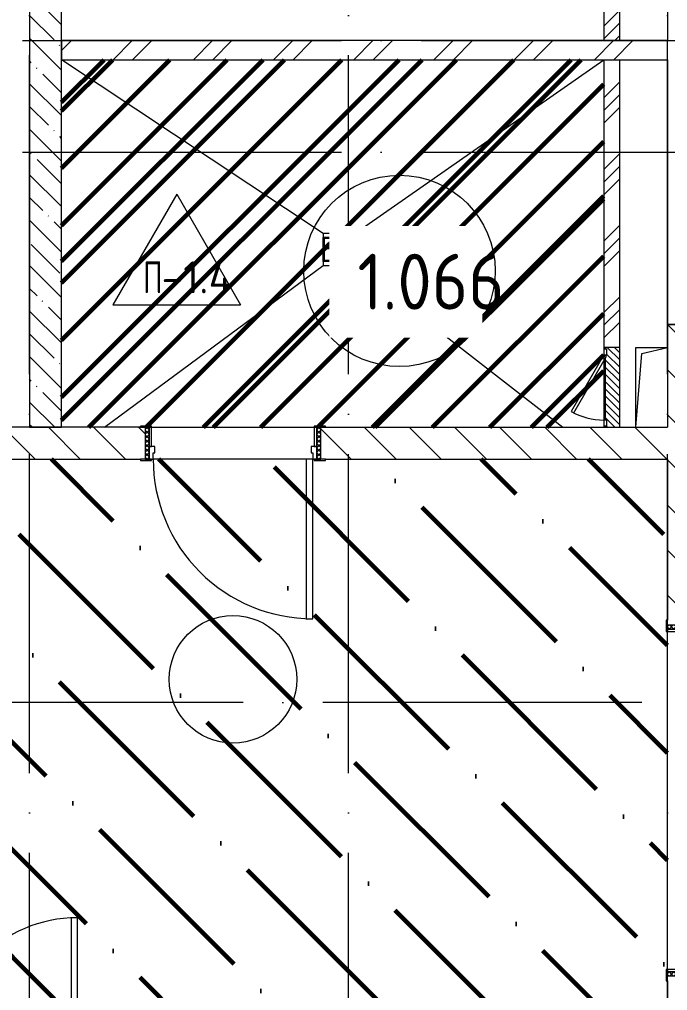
# Model space of a CAD drawing. Header units: millimetres. Extents: x -68946 to 288321, y -402657 to 324925.
# Drawn here: x 144724 to 148788, y 45718 to 51807 of the extents above; entities that cross this region are included whole.
import ezdxf

# ---------------------------------------------------------------- set-up
doc = ezdxf.new("R2010")
doc.units = ezdxf.units.MM
doc.linetypes.add('ADSK_Линия сетки', pattern=[2500, 2000, -250, 0, -250])
for name, color, linetype, lineweight in [('3.4) ПТ-11       4 вып', 150, 'Continuous', 60), ('3.4) ПТ-2.15    4 вып', 200, 'Continuous', 60), ('4.4) Обесп. ЧНП-8 4 вып', 152, 'Continuous', 60), ('A-AREA-____-IDEN', 250, 'Continuous', 9), ('A-DETL-GENF-OTLN', 250, 'Continuous', 5), ('A-DOOR-____-IDEN', 31, 'Continuous', 9), ('A-DOOR-____-MCUT', 250, 'Continuous', 5), ('A-DOOR-____-OTLN', 250, 'Continuous', 5), ('A-DOOR-FRAM-MCUT', 31, 'Continuous', 5), ('A-DOOR-FRAM-OTLN', 31, 'Continuous', 5), ('A-FLOR-____-IDEN', 11, 'Continuous', 9), ('A-FLOR-____-OTLN', 192, 'Continuous', 9), ('A-GENM-____-MCUT', 250, 'Continuous', 25), ('A-GENM-____-OTLN', 250, 'Continuous', 9), ('A-GLAZ-____-OTLN', 250, 'Continuous', 5), ('A-WALL-____-MCUT', 250, 'Continuous', 13), ('A-WALL-____-PATT', 250, 'Continuous', 13), ('G-____-____-TEXT', 250, 'Continuous', 9), ('I-WALL-____-OTLN', 250, 'Continuous', 9), ('S-GRID-____-OTLN', 250, 'Continuous', 9)]:
    doc.layers.add(name, color=color, linetype=linetype, lineweight=lineweight)
doc.styles.add('ISOCPEUR_1', font='isocpeur.ttf', dxfattribs={"width": 0.9, "height": 250})
doc.styles.add('ISOCPEUR_2', font='isocpeur.ttf', dxfattribs={"height": 160})
doc.styles.add('ISOCPEUR_4', font='isocpeur.ttf', dxfattribs={"height": 300})
pattern_1 = [(135, (12287.91, -0.0006), (-141.42136, -141.42136), [])]

# ---------------------------------------------------------------- blocks, each defined once
blk = doc.blocks.new('Дверь_СКБ_2Ст_Внутренняя1 - Н_ВВ-10_4_2200x2600h_Фрамуга сверху  EIS 30-42981715-АР1_Маркировочный план 1 этажа С2и3')
at = {"layer": 'A-DOOR-____-OTLN'}
h = blk.add_hatch(dxfattribs=at)
h.set_pattern_fill('FP_6', color=256, style=0, pattern_type=2)
h.set_pattern_definition([(135, (1201.41, 164.685), (-14.1421, -14.1421), []), (225, (1201.41, 164.685), (14.1421, -14.1421), [])])
h.paths.add_polyline_path([(1112.5, -100), (1112.5, 100), (1087.5, 100), (1087.5, -100)])
at = {"layer": 'A-DOOR-FRAM-OTLN'}
h = blk.add_hatch(dxfattribs=at)
h.set_pattern_fill('FP_7', color=256, style=0, pattern_type=2)
h.set_pattern_definition([(45, (-921.384, 164.685), (-14.1421, 14.1421), []), (135, (-921.384, 164.685), (-14.1421, -14.1421), [])])
h.paths.add_polyline_path([(-1062.5, 100), (-1062.5, 100), (-1087.5, 100), (-1087.5, -100), (-1062.5, -100), (-1062.5, 60)])
at = {"layer": 'A-DOOR-____-MCUT'}
for p, q in [((-937.5, 1050), (-937.5, 100)), ((-897.5, 1050), (-937.5, 1050)), ((-897.5, 100), (-897.5, 1050)), ((962.5, 1050), (922.5, 1050)), ((922.5, 1050), (922.5, 100)), ((962.5, 100), (962.5, 1050)), ((-937.5, 100), (-897.5, 100)), ((922.5, 100), (962.5, 100))]:
    blk.add_line(p, q, dxfattribs=at)
at = {"layer": 'A-DOOR-____-OTLN'}
for centre, start, end in [((-937.5, 100), 0, 90), ((962.5, 100), 90, 180)]:
    blk.add_arc(centre, 950, start, end, dxfattribs=at)
at = {"layer": 'A-DOOR-FRAM-MCUT'}
for p, q in [((-1047.5, 108), (-1117.5, 108)), ((-1117.5, 108), (-1117.5, 100)), ((-1117.5, 100), (-1047.5, 100)), ((-1062.5, 100), (-1087.5, 100)), ((-1087.5, 100), (-1087.5, -100)), ((-937.5, 100), (-1062.5, 100)), ((-1062.5, 100), (-1062.5, 20)), ((-1062.5, -100), (-1062.5, 100)), ((-1047.5, 100), (-1062.5, 100)), ((-1062.5, 100), (-1062.5, 99)), ((-1062.5, 99), (-1047.5, 99)), ((-1047.5, 100), (-1047.5, 108)), ((-1047.5, 99), (-1047.5, 100)), ((-937.5, 60), (-937.5, 100)), ((962.5, 100), (962.5, 60)), ((1087.5, 100), (962.5, 100)), ((1142.5, 108), (1072.5, 108)), ((1072.5, 108), (1072.5, 100)), ((1087.5, 100), (1072.5, 100)), ((1072.5, 100), (1072.5, 99)), ((1072.5, 100), (1142.5, 100)), ((1072.5, 99), (1087.5, 99)), ((1087.5, 20), (1087.5, 100)), ((1112.5, 100), (1087.5, 100)), ((1087.5, 100), (1087.5, -100)), ((1087.5, 99), (1087.5, 100)), ((1112.5, -100), (1112.5, 100)), ((1142.5, 100), (1142.5, 108)), ((-1062.5, 20), (-927.5, 20)), ((-1047.5, 20), (-1062.5, 20)), ((-1062.5, 20), (-1062.5, -100)), ((-1047.5, -100), (-1047.5, 20)), ((-927.5, 60), (-937.5, 60)), ((-927.5, 20), (-927.5, 60)), ((962.5, 60), (952.5, 60)), ((952.5, 60), (952.5, 20)), ((952.5, 20), (1087.5, 20)), ((1087.5, 20), (1072.5, 20)), ((1072.5, 20), (1072.5, -100)), ((1087.5, -100), (1087.5, 20)), ((-1047.5, -100), (-1117.5, -100)), ((-1117.5, -100), (-1117.5, -108)), ((-1117.5, -108), (-1047.5, -108)), ((-1087.5, -100), (-1062.5, -100)), ((-1062.5, -100), (-1047.5, -100)), ((-1047.5, -108), (-1047.5, -100)), ((1072.5, -100), (1087.5, -100)), ((1142.5, -100), (1072.5, -100)), ((1072.5, -100), (1072.5, -108)), ((1072.5, -108), (1142.5, -108)), ((1087.5, -100), (1112.5, -100)), ((1142.5, -108), (1142.5, -100))]:
    blk.add_line(p, q, dxfattribs=at)
blk = doc.blocks.new('Дверь_СКБ_1Ст_Внутренняя - Д-5п_1100x2100h_С_У МГН-41859650-АР1_Маркировочный план 1 этажа С2и3')
at = {"layer": 'A-DOOR-____-OTLN'}
h = blk.add_hatch(dxfattribs=at)
h.set_pattern_fill('FP_14', color=256, style=0, pattern_type=2)
h.set_pattern_definition([(135, (1751.41, 164.685), (-14.14214, -14.14214), []), (225, (1751.41, 164.685), (14.14214, -14.14214), [])])
h.paths.add_polyline_path([(545.3, 100), (537.5, 100), (537.5, -100), (562.5, -100), (562.5, 100)])
at = {"layer": 'A-DOOR-FRAM-OTLN'}
h = blk.add_hatch(dxfattribs=at)
h.set_pattern_fill('FP_15', color=256, style=0, pattern_type=2)
h.set_pattern_definition([(45, (-371.384, 164.685), (-14.1421, 14.1421), []), (135, (-371.384, 164.685), (-14.1421, -14.1421), [])])
h.paths.add_polyline_path([(-537.5, 100), (-537.5, -100), (-512.5, -100), (-512.5, 100)])
at = {"layer": 'A-DOOR-____-MCUT'}
for p, q in [((-487.5, 1100), (-487.5, 100)), ((-447.5, 1100), (-487.5, 1100)), ((-447.5, 100), (-447.5, 1100)), ((-487.5, 100), (-447.5, 100))]:
    blk.add_line(p, q, dxfattribs=at)
at = {"layer": 'A-DOOR-____-OTLN'}
blk.add_arc((-487.5, 100), 1000, 360, 90, dxfattribs=at)
at = {"layer": 'A-DOOR-FRAM-MCUT'}
for p, q in [((-497.5, 108), (-567.5, 108)), ((-567.5, 108), (-567.5, 100)), ((-567.5, 100), (-497.5, 100)), ((-512.5, 100), (-537.5, 100)), ((-537.5, 100), (-537.5, -100)), ((-487.5, 100), (-512.5, 100)), ((-512.5, 100), (-512.5, 20)), ((-512.5, -100), (-512.5, 100)), ((-497.5, 100), (-512.5, 100)), ((-512.5, 100), (-512.5, 99)), ((-512.5, 99), (-497.5, 99)), ((-497.5, 100), (-497.5, 108)), ((-497.5, 99), (-497.5, 100)), ((-487.5, 60), (-487.5, 100)), ((512.5, 100), (512.5, 60)), ((537.5, 100), (512.5, 100)), ((592.5, 108), (522.5, 108)), ((522.5, 108), (522.5, 100)), ((537.5, 100), (522.5, 100)), ((522.5, 100), (522.5, 99)), ((522.5, 100), (592.5, 100)), ((522.5, 99), (537.5, 99)), ((537.5, 20), (537.5, 100)), ((562.5, 100), (537.5, 100)), ((537.5, 100), (537.5, -100)), ((537.5, 99), (537.5, 100)), ((562.5, -100), (562.5, 100)), ((592.5, 100), (592.5, 108)), ((-512.5, 20), (-477.5, 20)), ((-497.5, 20), (-512.5, 20)), ((-512.5, 20), (-512.5, -100)), ((-497.5, -100), (-497.5, 20)), ((-477.5, 60), (-487.5, 60)), ((-477.5, 20), (-477.5, 60)), ((512.5, 60), (502.5, 60)), ((502.5, 60), (502.5, 20)), ((502.5, 20), (537.5, 20)), ((537.5, 20), (522.5, 20)), ((522.5, 20), (522.5, -100)), ((537.5, -100), (537.5, 20)), ((-497.5, -100), (-567.5, -100)), ((-567.5, -100), (-567.5, -108)), ((-567.5, -108), (-497.5, -108)), ((-537.5, -100), (-512.5, -100)), ((-512.5, -100), (-497.5, -100)), ((-497.5, -108), (-497.5, -100)), ((522.5, -100), (537.5, -100)), ((592.5, -100), (522.5, -100)), ((522.5, -100), (522.5, -108)), ((522.5, -108), (592.5, -108)), ((537.5, -100), (562.5, -100)), ((592.5, -108), (592.5, -100))]:
    blk.add_line(p, q, dxfattribs=at)
blk = doc.blocks.new('Дверь_СКБ_2Ст_Внутренняя1 - Н_ВВ-7_2000x2600h_Фрамуга сверху-42056825-АР1_Маркировочный план 1 этажа С2и3')
at = {"layer": 'A-DOOR-____-OTLN'}
h = blk.add_hatch(dxfattribs=at)
h.set_pattern_fill('FP_17', color=256, style=0, pattern_type=2)
h.set_pattern_definition([(135, (1301.41, 164.685), (-14.1421, -14.1421), []), (225, (1301.41, 164.685), (14.1421, -14.1421), [])])
h.paths.add_polyline_path([(1012.5, -100), (1012.5, 100), (987.5, 100), (987.5, -100)])
at = {"layer": 'A-DOOR-FRAM-OTLN'}
h = blk.add_hatch(dxfattribs=at)
h.set_pattern_fill('FP_18', color=256, style=0, pattern_type=2)
h.set_pattern_definition([(45, (-821.384, 164.685), (-14.1421, 14.1421), []), (135, (-821.384, 164.685), (-14.1421, -14.1421), [])])
h.paths.add_polyline_path([(-987.5, -100), (-962.5, -100), (-962.5, 100), (-987.5, 100), (-987.5, 20)])
at = {"layer": 'A-DOOR-____-MCUT'}
for p, q in [((-837.5, 950), (-837.5, 100)), ((-797.5, 950), (-837.5, 950)), ((-797.5, 100), (-797.5, 950)), ((862.5, 950), (822.5, 950)), ((822.5, 950), (822.5, 100)), ((862.5, 100), (862.5, 950)), ((-837.5, 100), (-797.5, 100)), ((822.5, 100), (862.5, 100))]:
    blk.add_line(p, q, dxfattribs=at)
at = {"layer": 'A-DOOR-____-OTLN'}
for centre, start, end in [((-837.5, 100), 0, 90), ((862.5, 100), 90, 180)]:
    blk.add_arc(centre, 850, start, end, dxfattribs=at)
at = {"layer": 'A-DOOR-FRAM-MCUT'}
for p, q in [((-947.5, 108), (-1017.5, 108)), ((-1017.5, 108), (-1017.5, 100)), ((-1017.5, 100), (-947.5, 100)), ((-962.5, 100), (-987.5, 100)), ((-987.5, 100), (-987.5, -100)), ((-837.5, 100), (-962.5, 100)), ((-962.5, 100), (-962.5, 20)), ((-962.5, -100), (-962.5, 100)), ((-947.5, 100), (-962.5, 100)), ((-962.5, 100), (-962.5, 99)), ((-962.5, 99), (-947.5, 99)), ((-947.5, 100), (-947.5, 108)), ((-947.5, 99), (-947.5, 100)), ((-837.5, 60), (-837.5, 100)), ((862.5, 100), (862.5, 60)), ((987.5, 100), (862.5, 100)), ((1042.5, 108), (972.5, 108)), ((972.5, 108), (972.5, 100)), ((987.5, 100), (972.5, 100)), ((972.5, 100), (972.5, 99)), ((972.5, 100), (1042.5, 100)), ((972.5, 99), (987.5, 99)), ((987.5, 20), (987.5, 100)), ((1012.5, 100), (987.5, 100)), ((987.5, 100), (987.5, -100)), ((987.5, 99), (987.5, 100)), ((1012.5, -100), (1012.5, 100)), ((1042.5, 100), (1042.5, 108)), ((-962.5, 20), (-827.5, 20)), ((-947.5, 20), (-962.5, 20)), ((-962.5, 20), (-962.5, -100)), ((-947.5, -100), (-947.5, 20)), ((-827.5, 60), (-837.5, 60)), ((-827.5, 20), (-827.5, 60)), ((862.5, 60), (852.5, 60)), ((852.5, 60), (852.5, 20)), ((852.5, 20), (987.5, 20)), ((987.5, 20), (972.5, 20)), ((972.5, 20), (972.5, -100)), ((987.5, -100), (987.5, 20)), ((-947.5, -100), (-1017.5, -100)), ((-1017.5, -100), (-1017.5, -108)), ((-1017.5, -108), (-947.5, -108)), ((-987.5, -100), (-962.5, -100)), ((-962.5, -100), (-947.5, -100)), ((-947.5, -108), (-947.5, -100)), ((972.5, -100), (987.5, -100)), ((1042.5, -100), (972.5, -100)), ((972.5, -100), (972.5, -108)), ((972.5, -108), (1042.5, -108)), ((987.5, -100), (1012.5, -100)), ((1042.5, -108), (1042.5, -100))]:
    blk.add_line(p, q, dxfattribs=at)
blk = doc.blocks.new('_Wn_-As_OpeningMEP_floor__Rectangular - _Wn_-As_OpeningMEP_floor__Rectangular-32466846-АР1_Маркировочный план 1 этажа С2и3')
at = {"layer": 'A-DETL-GENF-OTLN', "lineweight": 5}
for p, q in [((-100, -200), (-62.2, 262.2)), ((-62.2, 262.2), (100, 300))]:
    blk.add_line(p, q, dxfattribs=at)
blk = doc.blocks.new('АР_Люк - ЛРС_ВК_500х400_наружный_NCS S 1000-N-42722041-АР1_Маркировочный план 1 этажа С2и3')
at = {"layer": 'A-DOOR-____-OTLN'}
h = blk.add_hatch(dxfattribs=at)
h.set_pattern_fill('FP_148', color=256, style=0, pattern_type=2)
h.set_pattern_definition([(45, (125, 0), (-22.6274, 22.6274), [])])
h.paths.add_polyline_path([(-125, 50), (-125, -50), (375, -50), (375, 50), (365, 50), (365, 30), (330, 30), (330, 50), (320, 32.7), (290, 50), (-80, 50), (-80, 30), (-115, 30), (-115, 50), (-119.6, 50)])
at = {"layer": 'A-DETL-GENF-OTLN', "lineweight": 5}
for p, q in [((375, 50), (-125, 50)), ((-125, 50), (-125, -50)), ((375, -50), (375, 50)), ((-125, -50), (375, -50))]:
    blk.add_line(p, q, dxfattribs=at)
at = {"layer": 'A-DOOR-____-MCUT', "lineweight": 5}
for p, q in [((-25.1, 255), (-35.1, 237.7)), ((330, 50), (-25.1, 255)), ((-35.1, 237.7), (320, 32.7)), ((-80, 50), (-115, 50)), ((-115, 50), (-115, 30)), ((-115, 30), (-80, 30)), ((-80, 30), (-80, 50)), ((320, 32.7), (330, 50)), ((365, 50), (330, 50)), ((330, 50), (330, 30)), ((330, 30), (365, 30)), ((365, 30), (365, 50))]:
    blk.add_line(p, q, dxfattribs=at)
blk.add_arc((330, 50), 410, 150, 180, dxfattribs=at)
at = {"layer": 'A-DOOR-____-OTLN'}
blk.add_line((330, 50), (-25.1, 255), dxfattribs=at)
blk = doc.blocks.new('ASML_АР_Отделка Люка - ВО Отделка люков_Грунтовка 0_Шпатлевка 0_Окраска 0_0-42722003-АР1_Маркировочный план 1 этажа С2и3')
at = {"layer": 'A-GENM-____-MCUT', "lineweight": 5}
for p, q in [((-240, 3), (-250, 3)), ((-250, 3), (-250, 0)), ((177.1, 3), (-205, 3)), ((205, 3), (201, 3)), ((250, 3), (240, 3)), ((250, 0), (250, 3)), ((-250, 0), (-240, 0)), ((-205, 0), (182.3, 0)), ((199.2, 0), (205, 0)), ((240, 0), (250, 0))]:
    blk.add_line(p, q, dxfattribs=at)
blk = doc.blocks.new('AAR_СКБ_Марка_Помещения_мал - Номер-28977439-АР1_Маркировочный план 1 этажа С2и3')
at = {"layer": 'A-AREA-____-IDEN'}
blk.add_circle((-0.028, 0), 3, dxfattribs=at)
blk = doc.blocks.new('AAR_СКБ_Марка_Перекрытия - Марка пола-17325028-АР1_Маркировочный план 1 этажа С2и3')
at = {"layer": 'A-FLOR-____-IDEN'}
for p, q in [((0, 6.932), (-4.002, 0)), ((0, 6.932), (4.002, 0)), ((-4.002, 0), (4.002, 0))]:
    blk.add_line(p, q, dxfattribs=at)
blk = doc.blocks.new('ADSK_Марка_Дверь - Типоразмер_ADSK_Марка-30565456-АР1_Маркировочный план 1 этажа С2и3')
at = {"layer": 'A-DOOR-____-IDEN'}
blk.add_circle((0, 0), 4, dxfattribs=at)

msp = doc.modelspace()

# ---------------------------------------------------------------- hatches: boundary and pattern name
at = {"layer": '3.4) ПТ-11       4 вып'}
h = msp.add_hatch(dxfattribs=at)
h.set_pattern_fill('ANSI31', color=256, scale=222)
h.paths.add_polyline_path([(144987.9138, 51555), (148387.9138, 51555), (148387.9138, 49250.0006), (144987.9138, 49250.0006)])
at = {"layer": '3.4) ПТ-2.15    4 вып'}
h = msp.add_hatch(dxfattribs=at)
h.set_pattern_fill('ANSI36', color=256, scale=150, angle=90)
h.paths.add_polyline_path([(130987.8919, 45325), (148787.9138, 45325), (148787.9138, 49050.0006), (127612.9138, 49050.0006), (127612.9138, 45525), (124352.9138, 45525), (124352.9138, 43325.1926), (127612.9138, 43325.1926), (127612.9138, 39775.023), (121357.9147, 39775.023), (121357.9147, 36800.9403), (122877.9144, 36800.9403), (122877.9144, 35974.9403), (126337.9144, 35974.9403), (126337.9144, 24349.9994), (130987.8919, 24349.9994), (130987.8919, 34875), (130607.9138, 34875), (130607.9138, 36475), (130987.8919, 36475), (130987.8919, 39775.023)])
at = {"layer": '4.4) Обесп. ЧНП-8 4 вып'}
h = msp.add_hatch(dxfattribs=at)
h.set_pattern_fill('ANSI31', color=256, scale=80)
h.paths.add_polyline_path([(144987.9138, 51555), (148387.9138, 51555), (148387.9138, 49250.0006), (144987.9138, 49250.0006)])
at = {"layer": 'A-WALL-____-PATT', "lineweight": 15, "true_color": 0x000000}
h = msp.add_hatch(dxfattribs=at)
h.set_pattern_fill('FP_5', color=18, style=0, pattern_type=2)
h.set_pattern_definition([(45, (12287.9, -0.0006), (-224.5064, 224.5064), []), (45, (12367.3, -0.0006), (0, 449.0128), []), (45, (12208.54, -0.0006), (0, 449.0128), [])])
h.paths.add_polyline_path([(148394.9138, 49750.0006), (148487.9138, 49750.0006), (148487.9138, 51555), (148387.9138, 51555), (148387.9138, 49750.0006)])
h.paths.add_polyline_path([(148387.9138, 51675), (148487.9138, 51675), (148487.9138, 53600), (148387.9138, 53600), (148387.9138, 51724.9994)])
h.paths.add_polyline_path([(148487.9138, 53720), (148487.9138, 54810), (148387.9138, 54810), (148387.9138, 53720)])
h = msp.add_hatch(dxfattribs=at)
h.set_pattern_fill('FP_1', color=18, style=0, pattern_type=2)
h.set_pattern_definition([(135, (12287.91, -0.0006), (-142.5612, -142.5612), []), (135, (12430.48, -0.0006), (-142.5612, -142.5612), [252.016, -50.403, 3.353, -47.05])])
h.paths.add_polyline_path([(144833.048, 49250), (144987.9138, 49250), (144987.9138, 52450), (144787.9138, 52450), (144787.9138, 49250.0006), (144812.9138, 49250.0006)])
h = msp.add_hatch(dxfattribs=at)
h.set_pattern_fill('FP_4', color=18, style=0, pattern_type=2)
h.set_pattern_definition([(45, (12287.9, -0.0006), (-251.4472, 251.4472), []), (45, (12287.9, 381), (-251.4472, 251.4472), [])])
h.paths.add_polyline_path([(148787.9138, 51555), (148787.9138, 51675), (144987.9138, 51675), (144987.9138, 51555), (148710.9849, 51555)])
h = msp.add_hatch(dxfattribs=at)
h.set_pattern_fill('FP_2', color=18, style=0, pattern_type=2)
h.set_pattern_definition(pattern_1)
h.paths.add_polyline_path([(148789.2073, 42705.0006), (148987.9138, 42705.0006), (148987.9138, 44925), (148787.9138, 44925), (148787.9138, 42705.0006)])
h.paths.add_polyline_path([(148987.7441, 45325), (148987.9133, 45325), (148987.8919, 45809.9994), (148787.9138, 45809.9994), (148787.9138, 45325), (148987.5438, 45325)])
h.paths.add_polyline_path([(148987.8919, 48009.9994), (148987.9138, 48009.9994), (148987.8933, 49895), (148787.9154, 49895.0006), (148787.9138, 48009.9994)])
h = msp.add_hatch(dxfattribs=at)
h.set_pattern_fill('FP_2', color=18, style=0, pattern_type=2)
h.set_pattern_definition(pattern_1)
h.paths.add_polyline_path([(144987.9138, 49050.0006), (145512.8919, 49050.0006), (145512.8919, 49250.0006), (144237.9138, 49250.0006), (144237.9138, 49050.0006), (144812.9138, 49050.0006)])
h.paths.add_polyline_path([(146617.8919, 49050.0006), (148787.9138, 49050.0006), (148787.9138, 49250.0006), (146612.8919, 49250.0006), (146612.8919, 49050.0006)])
h.paths.add_polyline_path([(130710.6383, 49050.0006), (138437.9148, 49050.0006), (138437.9148, 49249.9987), (127932.9138, 49250.0006), (127932.9138, 49050.0006), (130417.6776, 49050.0006)])
h.paths.add_polyline_path([(127612.9138, 49050.0006), (127632.9138, 49050.0006), (127632.9138, 49250.0006), (127412.9138, 49250.0006), (127412.9138, 49050.0006), (127611.9652, 49050.0006)])
h.paths.add_polyline_path([(139792.9138, 49050.0006), (141007.9138, 49050.0006), (141007.9138, 49249.9987), (138987.9148, 49249.9987), (138987.9148, 49050.0006), (139784.5018, 49050.0006)])
h.paths.add_polyline_path([(142702.9138, 49050.0006), (143137.9138, 49050.0006), (143137.9138, 49250.0006), (142107.9138, 49249.9987), (142107.9138, 49050.0006), (142692.9138, 49050.0006)])

# ---------------------------------------------------------------- linework, layer by layer
at = {"layer": 'A-FLOR-____-OTLN', "color": 18, "true_color": 0x000000}
for p, q in [((146627.9138, 50464.6408), (144987.9138, 51555)), ((146827.9138, 50464.6408), (148387.9138, 51555)), ((145257.9527, 49250.0006), (146627.9138, 50264.6408)), ((146827.9138, 50264.6408), (148131.0477, 49250.0006))]:
    msp.add_line(p, q, dxfattribs=at)
at = {"layer": 'A-FLOR-____-OTLN', "color": 18, "lineweight": 5, "true_color": 0x000000}
for p, q in [((146627.9138, 50464.6408), (146627.9138, 50264.6408)), ((146827.9138, 50464.6408), (146627.9138, 50464.6408)), ((146827.9138, 50264.6408), (146827.9138, 50464.6408)), ((146627.9138, 50264.6408), (146827.9138, 50264.6408)), ((148587.8919, 49250.0392), (148587.8919, 49750.0392)), ((148587.8919, 49750.0392), (148787.8919, 49750.0392))]:
    msp.add_line(p, q, dxfattribs=at)
at = {"layer": 'A-WALL-____-MCUT', "color": 18, "lineweight": 15, "true_color": 0x000000}
for p, q in [((148387.9138, 53600), (148387.9138, 51675)), ((148487.9138, 51675), (148487.9138, 53600)), ((148787.9138, 53600), (148787.9138, 51675)), ((144787.9138, 52420.0026), (144787.9138, 49250)), ((144987.9138, 49250), (144987.9138, 52420.0026)), ((148387.9138, 51675), (144987.9138, 51675)), ((144987.9138, 51675), (144987.9138, 51555)), ((148487.9138, 51675), (148387.9138, 51675)), ((148787.9138, 51675), (148487.9138, 51675)), ((148787.9138, 51555), (148787.9138, 51675)), ((144987.9138, 51555), (148387.9138, 51555)), ((148387.9138, 51555), (148487.9138, 51555)), ((148387.9138, 51555), (148387.9138, 49740.0006)), ((148487.9138, 51555), (148787.9138, 51555)), ((148487.9138, 49250.0006), (148487.9138, 51555)), ((148787.9138, 51555), (148787.9138, 49895)), ((148787.9138, 49895.0006), (148787.9138, 49250.0006)), ((148987.9138, 49895.0006), (148787.9138, 49895.0006)), ((148787.9138, 49895), (150117.9138, 49895)), ((148387.9138, 49665.0006), (148387.9138, 49295.0006)), ((145482.8919, 49250.0006), (144267.9138, 49250.0006)), ((144787.9138, 49250), (144987.9138, 49250)), ((146642.8919, 49250.0006), (148394.9138, 49250.0006)), ((148387.9138, 49260.0006), (148387.9138, 49250.0006)), ((148397.9138, 49250.0006), (148787.9138, 49250.0006)), ((144267.9138, 49050.0006), (145482.8919, 49050.0006)), ((146642.8919, 49050.0006), (148787.9138, 49050.0006)), ((148787.9138, 49050.0006), (148787.9138, 48039.9994)), ((148787.9138, 45779.9994), (148787.9138, 45325))]:
    msp.add_line(p, q, dxfattribs=at)
at = {"layer": 'I-WALL-____-OTLN', "color": 18, "lineweight": 15, "true_color": 0x000000}
for p, q in [((145552.8919, 49250.0006), (146572.8919, 49250.0006)), ((146522.8919, 49050.0006), (145562.8919, 49050.0006)), ((148787.9138, 45849.9994), (148787.9138, 47969.9994))]:
    msp.add_line(p, q, dxfattribs=at)
at = {"layer": 'S-GRID-____-OTLN', "color": 18, "linetype": 'ADSK_Линия сетки', "true_color": 0x000000}
for p, q in [((144787.9138, -2919.5356), (144787.9138, 61063.6538)), ((146787.9138, -2919.5356), (146787.9138, 61063.6538)), ((148787.9138, -2919.5356), (148787.9138, 61063.6538)), ((77240.3519, 51675), (168626.8279, 51675)), ((77240.3519, 50975), (168626.8279, 50975)), ((168626.8279, 47525), (111607.9138, 47525))]:
    msp.add_line(p, q, dxfattribs=at)

# ---------------------------------------------------------------- block references
at = {"layer": 'A-AREA-____-IDEN', "color": 18, "true_color": 0x000000, "xscale": 200, "yscale": 200, "zscale": 99.99999999999993}
msp.add_blockref('AAR_СКБ_Марка_Помещения_мал - Номер-28977439-АР1_Маркировочный план 1 этажа С2и3', (147112.6489, 50230.5587), dxfattribs=at)
at = {"layer": 'A-DOOR-____-IDEN', "color": 18, "true_color": 0x000000, "xscale": 99.99999999999993, "yscale": 99.99999999999993, "zscale": 99.99999999999993}
msp.add_blockref('ADSK_Марка_Дверь - Типоразмер_ADSK_Марка-30565456-АР1_Маркировочный план 1 этажа С2и3', (146062.8919, 47669.8168), dxfattribs=at)
at = {"layer": 'A-DOOR-____-OTLN', "color": 18, "true_color": 0x000000}
for name, p, rotation in [('АР_Люк - ЛРС_ВК_500х400_наружный_NCS S 1000-N-42722041-АР1_Маркировочный план 1 этажа С2и3', (148437.9138, 49375.0006), 90), ('Дверь_СКБ_1Ст_Внутренняя - Д-5п_1100x2100h_С_У МГН-41859650-АР1_Маркировочный план 1 этажа С2и3', (146075.3919, 49150.0006), 180), ('Дверь_СКБ_2Ст_Внутренняя1 - Н_ВВ-10_4_2200x2600h_Фрамуга сверху  EIS 30-42981715-АР1_Маркировочный план 1 этажа С2и3', (148887.9138, 46922.4994), 269.9999999999997)]:
    msp.add_blockref(name, p, dxfattribs=dict(at, rotation=rotation))
msp.add_blockref('Дверь_СКБ_2Ст_Внутренняя1 - Н_ВВ-7_2000x2600h_Фрамуга сверху-42056825-АР1_Маркировочный план 1 этажа С2и3', (144225.3919, 45224.9684), dxfattribs=at)
at = {"layer": 'A-FLOR-____-IDEN', "color": 18, "true_color": 0x000000, "xscale": 99.99999999999993, "yscale": 99.99999999999993, "zscale": 99.99999999999993}
msp.add_blockref('AAR_СКБ_Марка_Перекрытия - Марка пола-17325028-АР1_Маркировочный план 1 этажа С2и3', (145710.9755, 50018.9009), dxfattribs=at)
at = {"layer": 'A-GENM-____-OTLN', "color": 18, "lineweight": 5, "true_color": 0x000000, "rotation": 90}
msp.add_blockref('ASML_АР_Отделка Люка - ВО Отделка люков_Грунтовка 0_Шпатлевка 0_Окраска 0_0-42722003-АР1_Маркировочный план 1 этажа С2и3', (148397.9138, 49500.0006), dxfattribs=at)
at = {"layer": 'A-GLAZ-____-OTLN', "color": 18, "true_color": 0x000000}
msp.add_blockref('_Wn_-As_OpeningMEP_floor__Rectangular - _Wn_-As_OpeningMEP_floor__Rectangular-32466846-АР1_Маркировочный план 1 этажа С2и3', (148687.8919, 49450.0392), dxfattribs=at)

# ---------------------------------------------------------------- texts
at = {"layer": 'A-FLOR-____-IDEN', "color": 18, "true_color": 0x000000, "char_height": 200, "attachment_point": 1, "style": 'ISOCPEUR_2'}
for s, insert, width in [('\\fISOCPEUR|b0|i0|c204|p34|;\\W.7;П', (145498.7406, 50290.2866), 140.295312), ('-1.4', (145614.4958, 50290.2866), 398.438687)]:
    msp.add_mtext(s, dxfattribs=dict(at, insert=insert, width=width))
at = {"layer": 'G-____-____-TEXT', "color": 18, "true_color": 0x000000, "insert": (146604.9698, 50446.0847), "char_height": 160, "width": 304.64125, "attachment_point": 1, "style": 'ISOCPEUR_4'}
msp.add_mtext('ВК', dxfattribs=at)

# ---------------------------------------------------------------- next in the draw order: texts
at = {"layer": 'A-AREA-____-IDEN', "color": 18, "true_color": 0x000000, "insert": (146843.1486, 50338.0443), "char_height": 350, "width": 609.2825, "attachment_point": 1, "style": 'ISOCPEUR_1', "bg_fill": 3, "box_fill_scale": 1.5, "bg_fill_color": 256, "bg_fill_transparency": 0}
msp.add_mtext('1.066', dxfattribs=at)

doc.saveas('drawing.dxf')
